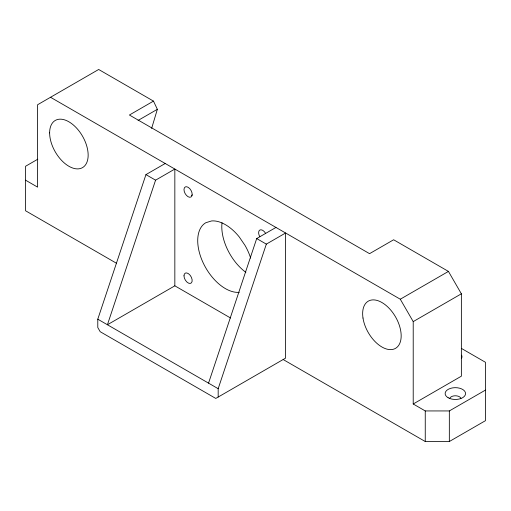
<?xml version="1.0" encoding="UTF-8"?>
<svg xmlns="http://www.w3.org/2000/svg" width="511" height="511" viewBox="0 0 511 511"><rect width="100%" height="100%" fill="white"/><g stroke="black" fill="none" stroke-linecap="round" stroke-linejoin="round"><path stroke-width="0.77" d="M151.639 128.395L157.35 109.316L153.479 101.114L98.674 69.477L37.59 104.742L37.59 187.128L25.55 180.172M218.178 397.041L218.178 388.699L266.333 244.124L285.598 232.997L285.566 358.134L215.77 398.433L100.194 331.703L97.786 327.532L97.786 319.19L145.942 174.615L165.206 163.494M174.839 285.828L174.839 169.052L155.574 180.172L107.419 324.753L174.839 285.828L230.563 318.002M208.545 383.141L256.701 238.56L275.966 227.44M37.814 159.189L25.55 166.273L25.55 210.762L116.578 263.318M153.479 101.114L129.404 115.02L369.555 253.667L393.636 239.768L448.441 271.411L461.369 293.806L461.369 376.185L413.214 403.99L413.214 321.604L400.285 299.216L50.519 97.275M138.085 120.436L157.35 109.316M400.285 299.216L448.441 271.411M413.214 321.604L461.369 293.806M413.214 403.99L425.254 410.94L449.335 410.94L485.45 390.091M283.158 359.527L425.254 441.523L449.335 441.523L485.45 420.674L485.45 362.286L461.369 348.387M191.459 195.33L191.964 195.624M145.942 174.615L155.574 180.172M256.701 238.56L266.333 244.124M97.786 319.19L218.178 388.699M449.335 410.94L449.335 441.523M425.254 410.94L425.254 441.523M449.763 398.261A5.787 3.341 0 0 1 455.352 395.782A5.787 3.341 0 0 1 460.941 398.261M245.868 272.35A39.162 22.612 60 0 1 222.03 222.713M239.244 292.318A39.162 22.612 60 0 1 203.435 263.414A39.162 22.612 60 0 1 205.824 222.719L211.554 220.95A39.162 22.612 60 0 1 239.244 236.938L244.98 245.331A39.162 22.612 60 0 1 250.652 258.081M259.831 236.759A5.787 3.341 60 0 1 259.831 230.071A5.787 3.341 60 0 1 265.618 233.412M461.605 355.196A10.214 5.896 0 0 1 461.605 358.249M192.155 194.806L191.912 195.866A5.787 3.341 60 0 1 185.154 193.605A5.787 3.341 60 0 1 186.726 186.745A5.787 3.341 60 0 1 192.155 194.806M362.995 318.04A27.243 15.726 60 0 0 394.524 348.847A27.243 15.726 60 0 0 388.213 307.373A27.243 15.726 60 0 0 362.995 318.04M49.631 132.911A27.243 15.726 60 0 0 78.522 168.854A27.243 15.726 60 0 0 78.522 130.331A27.243 15.726 60 0 0 49.631 132.911M183.986 275.819A5.787 3.341 60 0 0 190.124 283.458A5.787 3.341 60 0 0 190.124 275.269A5.787 3.341 60 0 0 183.986 275.819M448.128 397.737A10.214 5.896 0 0 0 465.221 395.092A10.214 5.896 0 0 0 452.708 387.868A10.214 5.896 0 0 0 448.128 397.737"/></g></svg>
